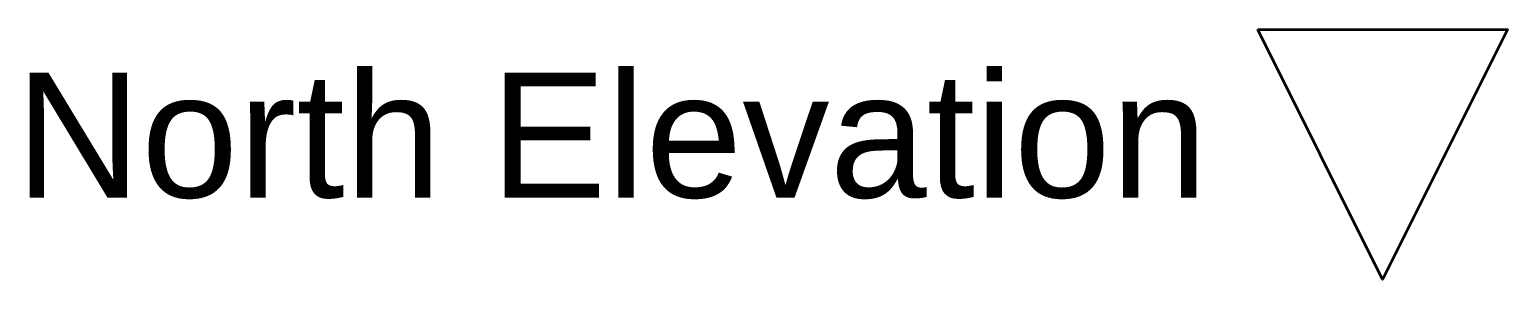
# Model space of a CAD drawing. Header units: millimetres. Extents: x -100675 to 28000, y -21133 to 42228.
# Drawn here: x 7750 to 11300, y 27400 to 28000 of the extents above; entities that cross this region are included whole.
import ezdxf

# ---------------------------------------------------------------- set-up
doc = ezdxf.new("R2010")
doc.units = ezdxf.units.MM
doc.header["$MEASUREMENT"] = 0
doc.linetypes.add('Wipeout_Contour', pattern=[1000, 0, -1000])
doc.layers.add('Marker - Elevation', color=7, linetype='Continuous')
doc.layers.add('Marker - Elevation_Pen_No__25', color=7, linetype='Continuous', lineweight=35, true_color=0x40a5ff)
doc.layers.add('Marker - Elevation_Pen_No__6', color=5, linetype='Continuous', lineweight=35)
doc.styles.add('GENERATED_STYLE_1', font='arial.ttf')

# ---------------------------------------------------------------- blocks, each defined once
blk = doc.blocks.new('Elevation_3', base_point=(-1000, 28000))
at = {"layer": 'Marker - Elevation_Pen_No__6', "color": 5, "lineweight": 35, "insert": (7598.8, 27592.4), "char_height": 300, "attachment_point": 7, "style": 'GENERATED_STYLE_1'}
blk.add_mtext('\\A1;{\\pql;\\pt0;\\fArial|b0|i0|c0|p34; North Elevation}', dxfattribs=at)
at = {"color": 254, "linetype": 'Wipeout_Contour', "lineweight": 0, "ltscale": 89695.071101}
blk.add_wipeout([(10700, 28000), (11000, 27400), (11300, 28000)], dxfattribs=at).dxf.layer = 'Marker - Elevation'
at = {"layer": 'Marker - Elevation_Pen_No__25', "color": 161, "linetype": 'Continuous', "lineweight": 35, "true_color": 0x40a5ff, "flags": 128}
blk.add_lwpolyline([(10700, 28000), (11300, 28000), (11000, 27400)], close=True, dxfattribs=at)

msp = doc.modelspace()

# ---------------------------------------------------------------- block references
at = {"layer": 'Marker - Elevation', "color": 151, "lineweight": 20, "true_color": 0x80c2ff}
msp.add_blockref('Elevation_3', (-1000, 28000), dxfattribs=at)

doc.saveas('drawing.dxf')
